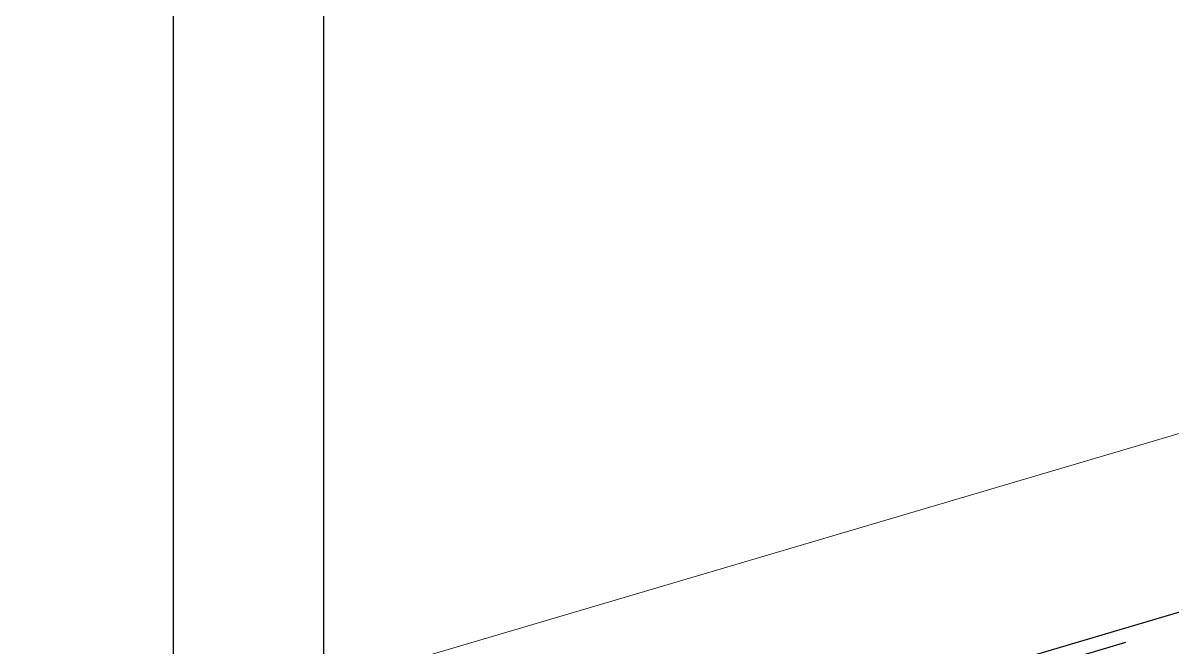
# Model space of a CAD drawing. Header units: millimetres. Extents: x 62878 to 70819, y -67946 to -61850.
# Drawn here: x 64968.8 to 65045.3, y -66881 to -66839.5 of the extents above; entities that cross this region are included whole.
import ezdxf

# ---------------------------------------------------------------- set-up
doc = ezdxf.new("R2010")
doc.units = ezdxf.units.MM
doc.linetypes.add('HIDDEN', pattern=[0.375, 0.25, -0.125])
doc.layers.add('DUVAR-yeni', color=3, linetype='Continuous', lineweight=30)
doc.layers.add('GOR-2', color=152, linetype='Continuous', lineweight=20)

msp = doc.modelspace()

# ---------------------------------------------------------------- linework, layer by layer
msp.add_lwpolyline([(68896.021, -63031.435), (69030.259, -63071.184), (69185.279, -62547.653), (68892.999, -62461.107, 1.044368), (68063.198, -62298.73, 0.204375), (63106.96, -62494.783, 0.353953), (62932.94, -62997.825), (63753.185, -65779.598), (64154.954, -67142.153), (65336.723, -66792.622), (65336.7, -66829.112), (65270.535, -66829.071, 0.626789), (65270.199, -67369.071), (65531.845, -67369.234, 0.926242), (66130.088, -67369.606), (66391.733, -67369.769, 0.626743), (66392.069, -66829.769), (66326.147, -66829.728), (66326.17, -66793.238), (67506.156, -67144.128), (68467.025, -63899.086), (68625.204, -63946.037), (68896.024, -63031.423)], format="xyb")
for points in [[(64978.802, -67227.803), (69093.802, -67227.803), (69093.802, -64287.803), (64978.802, -64287.803)], [(64988.802, -67217.803), (69083.802, -67217.803), (69083.802, -64297.803), (64988.802, -64297.803)]]:
    msp.add_lwpolyline(points, close=True)
at = {"layer": 'DUVAR-yeni', "linetype": 'HIDDEN', "ltscale": 100}
msp.add_lwpolyline([(63684.776, -65547.597), (64154.953, -67142.153), (65077.082, -66870.424)], dxfattribs=at)
at = {"layer": 'GOR-2'}
msp.add_line((65079.343, -66856.877), (64696.77, -66969.855), dxfattribs=at)

doc.saveas('drawing.dxf')
